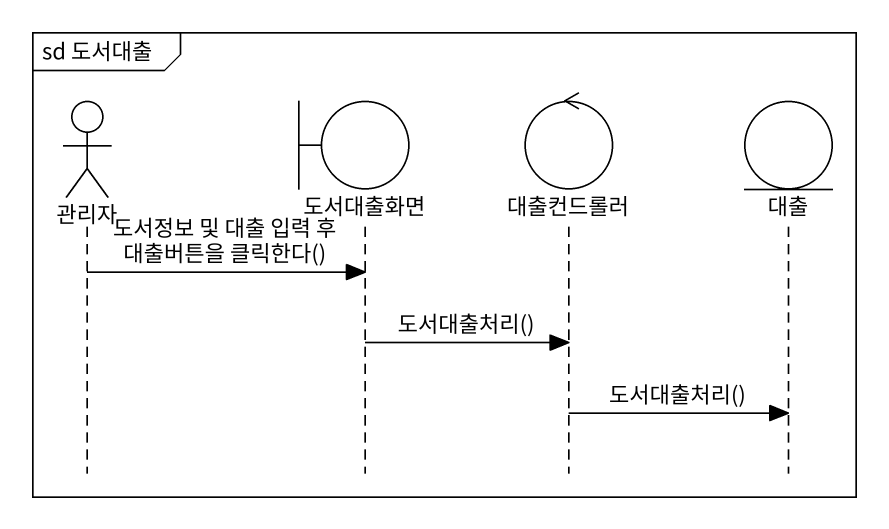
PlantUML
@startuml
mainframe sd 도서대출
hide footbox
actor 관리자
boundary 도서대출화면
control 대출컨드롤러
entity 대출

관리자 -> 도서대출화면 : 도서정보 및 대출 입력 후 대출버튼을 클릭한다()
도서대출화면 -> 대출컨드롤러 : 도서대출처리()
대출컨드롤러 -> 대출 : 도서대출처리()
@enduml
